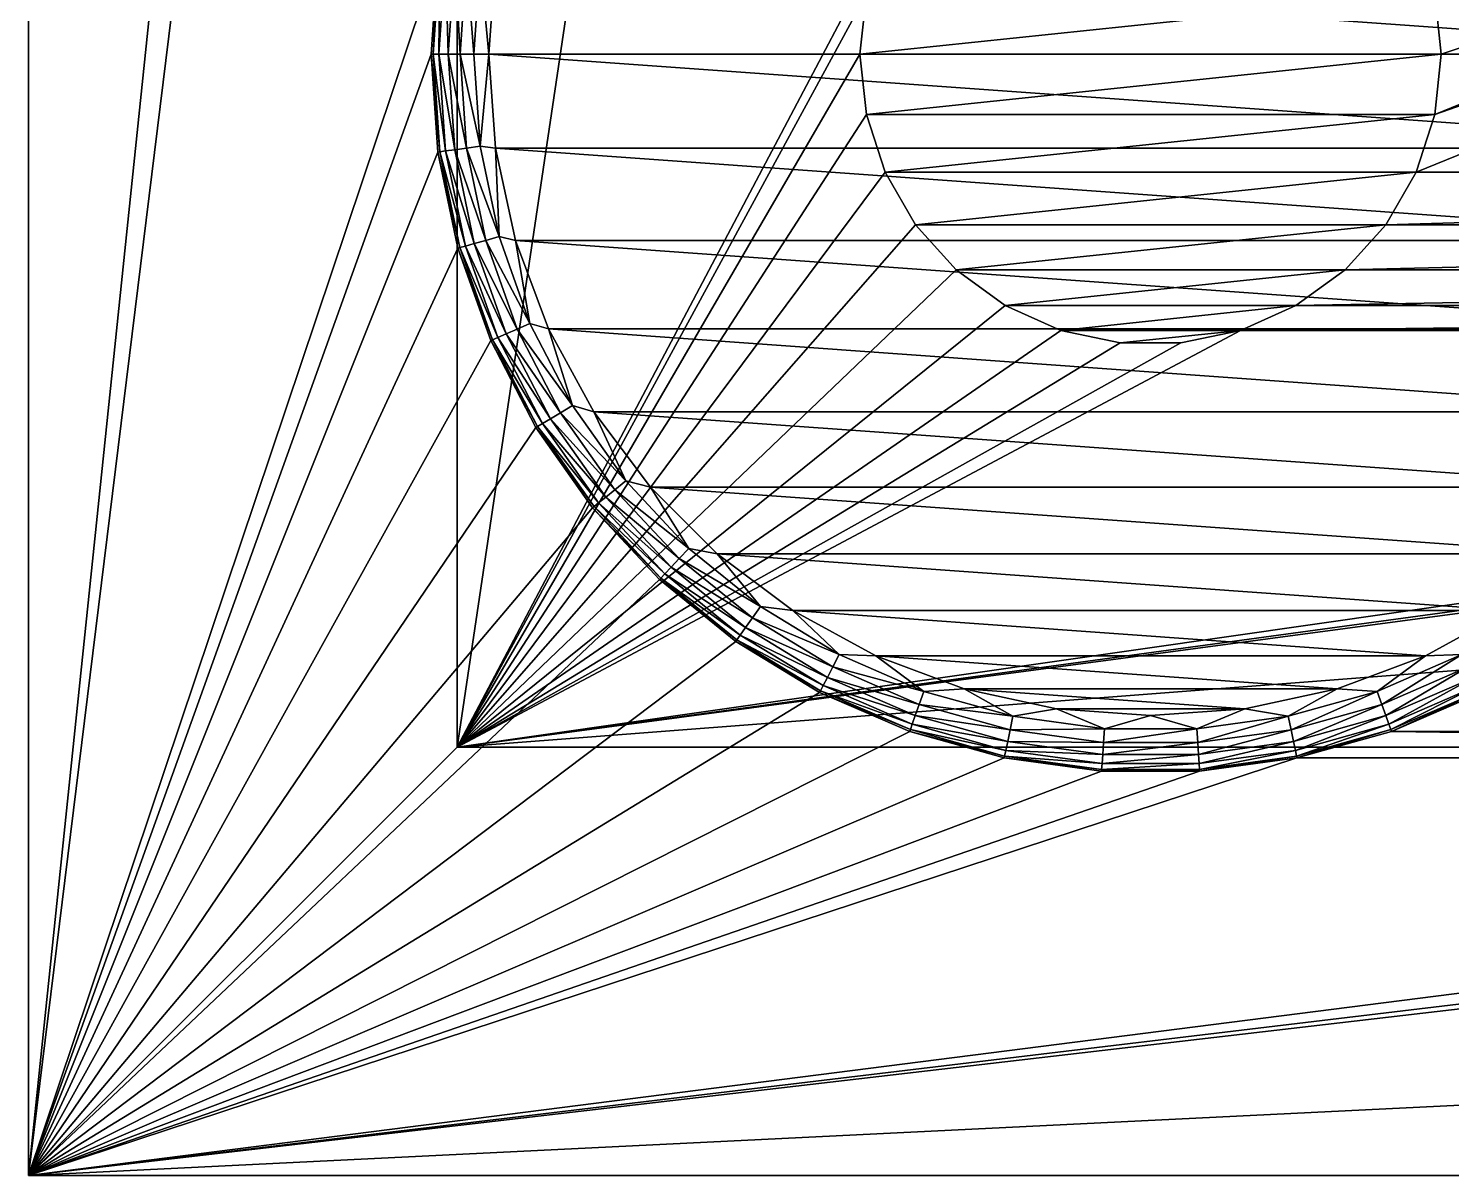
# Model space of a CAD drawing. Extents: x 464 to 15145, y 328 to 7622.
# Drawn here: x 464 to 2747, y 328 to 2170 of the extents above; entities that cross this region are included whole.
import ezdxf

# ---------------------------------------------------------------- set-up
doc = ezdxf.new("R2010")
doc.units = 0
doc.layers.get('0').update_dxf_attribs({"linetype": 'CONTINUOUS'})

msp = doc.modelspace()

# ---------------------------------------------------------------- linework, layer by layer
at = {"color": 7}
for points in [[(464.1, 7622.4), (464.1, 328.1), (464.1, 7622.4, -4432), (464.1, 7622.4)], [(464.1, 7622.4, -4432), (464.1, 328.1), (464.1, 328.1, -4432), (464.1, 7622.4, -4432)], [(464.1, 328.1, -4432), (1121.2, 5664.7, -4432), (464.1, 7622.4, -4432), (464.1, 328.1, -4432)], [(1152, 6934.5), (464.1, 328.1), (464.1, 7622.4), (1152, 6934.5)], [(1152, 1016), (464.1, 328.1), (1152, 6934.5), (1152, 1016)], [(1152, 6934.5, -3744.1), (1838.6, 5632.3, -3744.1), (1152, 1016, -3744.1), (1152, 6934.5, -3744.1)], [(1152, 1016), (1152, 6934.5), (1152, 1016, -3744.1), (1152, 1016)], [(1152, 1016, -3744.1), (1152, 6934.5), (1152, 6934.5, -3744.1), (1152, 1016, -3744.1)], [(464.1, 328.1, -4432), (1121.2, 2285.7, -4432), (1121.2, 5664.7, -4432), (464.1, 328.1, -4432)], [(1152, 1016, -3744.1), (1838.6, 5632.3, -3744.1), (1838.6, 2318.2, -3744.1), (1152, 1016, -3744.1)], [(5531.9, 1938.9, -3744.1), (2690.5, 1938.9, -3744.1), (4111.2, 2517.8, -3744.1), (5531.9, 1938.9, -3744.1)], [(4111.2, 2517.8, -3744.1), (2690.5, 1938.9, -3744.1), (2720.7, 2031.6, -3744.1), (4111.2, 2517.8, -3744.1)], [(2720.7, 2031.6, -3744.1), (2730.9, 2128.6, -3744.1), (3935.6, 2528.5, -3744.1), (2720.7, 2031.6, -3744.1)], [(3935.6, 2528.5, -3744.1), (2730.9, 2128.6, -3744.1), (2720.7, 2225.5, -3744.1), (3935.6, 2528.5, -3744.1)], [(4111.2, 2517.8, -3744.1), (2720.7, 2031.6, -3744.1), (3935.6, 2528.5, -3744.1), (4111.2, 2517.8, -3744.1)], [(1152, 1016, -3744.1), (1838.6, 2318.2, -3744.1), (1808.5, 2225.5, -3744.1), (1152, 1016, -3744.1)], [(464.1, 328.1, -4432), (1110.4, 2128.6, -4432), (1121.2, 2285.7, -4432), (464.1, 328.1, -4432)], [(1110.4, 2128.6, -5124.5), (1113.6, 2128.6, -5148.4), (1121.2, 2285.7, -5124.5), (1110.4, 2128.6, -5124.5)], [(1110.4, 2128.6, -4432), (1110.4, 2128.6, -5124.5), (1121.2, 2285.7, -4432), (1110.4, 2128.6, -4432)], [(1121.2, 2285.7, -4432), (1110.4, 2128.6, -5124.5), (1121.2, 2285.7, -5124.5), (1121.2, 2285.7, -4432)], [(1121.2, 2285.7, -5124.5), (1113.6, 2128.6, -5148.4), (1124.3, 2285.3, -5148.4), (1121.2, 2285.7, -5124.5)], [(1113.6, 2128.6, -5148.4), (1122.8, 2128.6, -5170.7), (1124.3, 2285.3, -5148.4), (1113.6, 2128.6, -5148.4)], [(1124.3, 2285.3, -5148.4), (1122.8, 2128.6, -5170.7), (1133.4, 2284.1, -5170.7), (1124.3, 2285.3, -5148.4)], [(1122.8, 2128.6, -5170.7), (1137.5, 2128.6, -5189.8), (1133.4, 2284.1, -5170.7), (1122.8, 2128.6, -5170.7)], [(1133.4, 2284.1, -5170.7), (1137.5, 2128.6, -5189.8), (1148, 2282.1, -5189.8), (1133.4, 2284.1, -5170.7)], [(1137.5, 2128.6, -5189.8), (1156.6, 2128.6, -5204.5), (1148, 2282.1, -5189.8), (1137.5, 2128.6, -5189.8)], [(1148, 2282.1, -5189.8), (1156.6, 2128.6, -5204.5), (1166.9, 2279.5, -5204.5), (1148, 2282.1, -5189.8)], [(1156.6, 2128.6, -5204.5), (1178.8, 2128.6, -5213.7), (1166.9, 2279.5, -5204.5), (1156.6, 2128.6, -5204.5)], [(1178.8, 2128.6, -5213.7), (1189, 2276.4, -5213.7), (1166.9, 2279.5, -5204.5), (1178.8, 2128.6, -5213.7)], [(1178.8, 2128.6, -5213.7), (1202.7, 2128.6, -5216.8), (1189, 2276.4, -5213.7), (1178.8, 2128.6, -5213.7)], [(1202.7, 2128.6, -5216.8), (1213.6, 2279.7, -5216.8), (1189, 2276.4, -5213.7), (1202.7, 2128.6, -5216.8)], [(3326.4, 2128.6, -5216.8), (1213.6, 2279.7, -5216.8), (1202.7, 2128.6, -5216.8), (3326.4, 2128.6, -5216.8)], [(3315.6, 2279.7, -5216.8), (1213.6, 2279.7, -5216.8), (3326.4, 2128.6, -5216.8), (3315.6, 2279.7, -5216.8)], [(1808.5, 2225.5, -3744.1), (1798.3, 2128.6, -3744.1), (1152, 1016, -3744.1), (1808.5, 2225.5, -3744.1)], [(1808.5, 2225.5, -3744.1), (1808.5, 2225.5, -4528.9), (1798.3, 2128.6, -4528.9), (1808.5, 2225.5, -3744.1)], [(1808.5, 2225.5, -3744.1), (1798.3, 2128.6, -4528.9), (1798.3, 2128.6, -3744.1), (1808.5, 2225.5, -3744.1)], [(2730.9, 2128.6, -4528.9), (1798.3, 2128.6, -4528.9), (2720.7, 2225.5, -4528.9), (2730.9, 2128.6, -4528.9)], [(2720.7, 2225.5, -4528.9), (1798.3, 2128.6, -4528.9), (1808.5, 2225.5, -4528.9), (2720.7, 2225.5, -4528.9)], [(2720.7, 2225.5, -4528.9), (2720.7, 2225.5, -3744.1), (2730.9, 2128.6, -4528.9), (2720.7, 2225.5, -4528.9)], [(2730.9, 2128.6, -4528.9), (2720.7, 2225.5, -3744.1), (2730.9, 2128.6, -3744.1), (2730.9, 2128.6, -4528.9)], [(464.1, 328.1, -4432), (1121.2, 1971.4, -4432), (1110.4, 2128.6, -4432), (464.1, 328.1, -4432)], [(1121.2, 1971.4, -5124.5), (1124.3, 1971.9, -5148.4), (1110.4, 2128.6, -5124.5), (1121.2, 1971.4, -5124.5)], [(1110.4, 2128.6, -5124.5), (1124.3, 1971.9, -5148.4), (1113.6, 2128.6, -5148.4), (1110.4, 2128.6, -5124.5)], [(1121.2, 1971.4, -4432), (1121.2, 1971.4, -5124.5), (1110.4, 2128.6, -4432), (1121.2, 1971.4, -4432)], [(1110.4, 2128.6, -4432), (1121.2, 1971.4, -5124.5), (1110.4, 2128.6, -5124.5), (1110.4, 2128.6, -4432)], [(1122.8, 2128.6, -5170.7), (1113.6, 2128.6, -5148.4), (1133.4, 1973.1, -5170.7), (1122.8, 2128.6, -5170.7)], [(1133.4, 1973.1, -5170.7), (1113.6, 2128.6, -5148.4), (1124.3, 1971.9, -5148.4), (1133.4, 1973.1, -5170.7)], [(1137.5, 2128.6, -5189.8), (1122.8, 2128.6, -5170.7), (1148, 1975.1, -5189.8), (1137.5, 2128.6, -5189.8)], [(1148, 1975.1, -5189.8), (1122.8, 2128.6, -5170.7), (1133.4, 1973.1, -5170.7), (1148, 1975.1, -5189.8)], [(1156.6, 2128.6, -5204.5), (1137.5, 2128.6, -5189.8), (1166.9, 1977.7, -5204.5), (1156.6, 2128.6, -5204.5)], [(1166.9, 1977.7, -5204.5), (1137.5, 2128.6, -5189.8), (1148, 1975.1, -5189.8), (1166.9, 1977.7, -5204.5)], [(1152, 1016, -3744.1), (1798.3, 2128.6, -3744.1), (1808.5, 2031.6, -3744.1), (1152, 1016, -3744.1)], [(1189, 1980.7, -5213.7), (1178.8, 2128.6, -5213.7), (1156.6, 2128.6, -5204.5), (1189, 1980.7, -5213.7)], [(1166.9, 1977.7, -5204.5), (1189, 1980.7, -5213.7), (1156.6, 2128.6, -5204.5), (1166.9, 1977.7, -5204.5)], [(1189, 1980.7, -5213.7), (1202.7, 2128.6, -5216.8), (1178.8, 2128.6, -5213.7), (1189, 1980.7, -5213.7)], [(1189, 1980.7, -5213.7), (1213.6, 1977.5, -5216.8), (1202.7, 2128.6, -5216.8), (1189, 1980.7, -5213.7)], [(3326.4, 2128.6, -5216.8), (1202.7, 2128.6, -5216.8), (3315.6, 1977.5, -5216.8), (3326.4, 2128.6, -5216.8)], [(3315.6, 1977.5, -5216.8), (1202.7, 2128.6, -5216.8), (1213.6, 1977.5, -5216.8), (3315.6, 1977.5, -5216.8)], [(1798.3, 2128.6, -3744.1), (1798.3, 2128.6, -4528.9), (1808.5, 2031.6, -4528.9), (1798.3, 2128.6, -3744.1)], [(1798.3, 2128.6, -3744.1), (1808.5, 2031.6, -4528.9), (1808.5, 2031.6, -3744.1), (1798.3, 2128.6, -3744.1)], [(2730.9, 2128.6, -4528.9), (1808.5, 2031.6, -4528.9), (1798.3, 2128.6, -4528.9), (2730.9, 2128.6, -4528.9)], [(2720.7, 2031.6, -4528.9), (1808.5, 2031.6, -4528.9), (2730.9, 2128.6, -4528.9), (2720.7, 2031.6, -4528.9)], [(2730.9, 2128.6, -4528.9), (2730.9, 2128.6, -3744.1), (2720.7, 2031.6, -4528.9), (2730.9, 2128.6, -4528.9)], [(2720.7, 2031.6, -4528.9), (2730.9, 2128.6, -3744.1), (2720.7, 2031.6, -3744.1), (2720.7, 2031.6, -4528.9)], [(1152, 1016, -3744.1), (1808.5, 2031.6, -3744.1), (1838.6, 1938.9, -3744.1), (1152, 1016, -3744.1)], [(1808.5, 2031.6, -3744.1), (1808.5, 2031.6, -4528.9), (1838.6, 1938.9, -4528.9), (1808.5, 2031.6, -3744.1)], [(1808.5, 2031.6, -3744.1), (1838.6, 1938.9, -4528.9), (1838.6, 1938.9, -3744.1), (1808.5, 2031.6, -3744.1)], [(1808.5, 2031.6, -4528.9), (2720.7, 2031.6, -4528.9), (1838.6, 1938.9, -4528.9), (1808.5, 2031.6, -4528.9)], [(1838.6, 1938.9, -4528.9), (2720.7, 2031.6, -4528.9), (2690.5, 1938.9, -4528.9), (1838.6, 1938.9, -4528.9)], [(2720.7, 2031.6, -4528.9), (2720.7, 2031.6, -3744.1), (2690.5, 1938.9, -3744.1), (2720.7, 2031.6, -4528.9)], [(2690.5, 1938.9, -3744.1), (2690.5, 1938.9, -4528.9), (2720.7, 2031.6, -4528.9), (2690.5, 1938.9, -3744.1)], [(1153.2, 1817.2, -4432), (1121.2, 1971.4, -4432), (464.1, 328.1, -4432), (1153.2, 1817.2, -4432)], [(1121.2, 1971.4, -5124.5), (1156.2, 1818, -5148.4), (1124.3, 1971.9, -5148.4), (1121.2, 1971.4, -5124.5)], [(1153.2, 1817.2, -5124.5), (1156.2, 1818, -5148.4), (1121.2, 1971.4, -5124.5), (1153.2, 1817.2, -5124.5)], [(1153.2, 1817.2, -4432), (1153.2, 1817.2, -5124.5), (1121.2, 1971.4, -4432), (1153.2, 1817.2, -4432)], [(1121.2, 1971.4, -4432), (1153.2, 1817.2, -5124.5), (1121.2, 1971.4, -5124.5), (1121.2, 1971.4, -4432)], [(1133.4, 1973.1, -5170.7), (1124.3, 1971.9, -5148.4), (1165.1, 1820.5, -5170.7), (1133.4, 1973.1, -5170.7)], [(1165.1, 1820.5, -5170.7), (1124.3, 1971.9, -5148.4), (1156.2, 1818, -5148.4), (1165.1, 1820.5, -5170.7)], [(1148, 1975.1, -5189.8), (1133.4, 1973.1, -5170.7), (1179.3, 1824.5, -5189.8), (1148, 1975.1, -5189.8)], [(1179.3, 1824.5, -5189.8), (1133.4, 1973.1, -5170.7), (1165.1, 1820.5, -5170.7), (1179.3, 1824.5, -5189.8)], [(1166.9, 1977.7, -5204.5), (1148, 1975.1, -5189.8), (1197.7, 1829.6, -5204.5), (1166.9, 1977.7, -5204.5)], [(1197.7, 1829.6, -5204.5), (1148, 1975.1, -5189.8), (1179.3, 1824.5, -5189.8), (1197.7, 1829.6, -5204.5)], [(1219.1, 1835.7, -5213.7), (1189, 1980.7, -5213.7), (1166.9, 1977.7, -5204.5), (1219.1, 1835.7, -5213.7)], [(1219.1, 1835.7, -5213.7), (1166.9, 1977.7, -5204.5), (1197.7, 1829.6, -5204.5), (1219.1, 1835.7, -5213.7)], [(1219.1, 1835.7, -5213.7), (1213.6, 1977.5, -5216.8), (1189, 1980.7, -5213.7), (1219.1, 1835.7, -5213.7)], [(1219.1, 1835.7, -5213.7), (1245.8, 1829.4, -5216.8), (1213.6, 1977.5, -5216.8), (1219.1, 1835.7, -5213.7)], [(3315.6, 1977.5, -5216.8), (1213.6, 1977.5, -5216.8), (3283.4, 1829.4, -5216.8), (3315.6, 1977.5, -5216.8)], [(3283.4, 1829.4, -5216.8), (1213.6, 1977.5, -5216.8), (1245.8, 1829.4, -5216.8), (3283.4, 1829.4, -5216.8)], [(1838.6, 1938.9, -3744.1), (1887.3, 1854.5, -3744.1), (1152, 1016, -3744.1), (1838.6, 1938.9, -3744.1)], [(1838.6, 1938.9, -3744.1), (1838.6, 1938.9, -4528.9), (1887.3, 1854.5, -4528.9), (1838.6, 1938.9, -3744.1)], [(1838.6, 1938.9, -3744.1), (1887.3, 1854.5, -4528.9), (1887.3, 1854.5, -3744.1), (1838.6, 1938.9, -3744.1)], [(1838.6, 1938.9, -4528.9), (2690.5, 1938.9, -4528.9), (1887.3, 1854.5, -4528.9), (1838.6, 1938.9, -4528.9)], [(1887.3, 1854.5, -4528.9), (2690.5, 1938.9, -4528.9), (2641.8, 1854.5, -4528.9), (1887.3, 1854.5, -4528.9)], [(5580.7, 1854.5, -3744.1), (2641.8, 1854.5, -3744.1), (5531.9, 1938.9, -3744.1), (5580.7, 1854.5, -3744.1)], [(5531.9, 1938.9, -3744.1), (2641.8, 1854.5, -3744.1), (2690.5, 1938.9, -3744.1), (5531.9, 1938.9, -3744.1)], [(2641.8, 1854.5, -3744.1), (2641.8, 1854.5, -4528.9), (2690.5, 1938.9, -4528.9), (2641.8, 1854.5, -3744.1)], [(2641.8, 1854.5, -3744.1), (2690.5, 1938.9, -4528.9), (2690.5, 1938.9, -3744.1), (2641.8, 1854.5, -3744.1)], [(1152, 1016, -3744.1), (1887.3, 1854.5, -3744.1), (1952.6, 1782.1, -3744.1), (1152, 1016, -3744.1)], [(1887.3, 1854.5, -3744.1), (1887.3, 1854.5, -4528.9), (1952.6, 1782.1, -4528.9), (1887.3, 1854.5, -3744.1)], [(1887.3, 1854.5, -3744.1), (1952.6, 1782.1, -4528.9), (1952.6, 1782.1, -3744.1), (1887.3, 1854.5, -3744.1)], [(1887.3, 1854.5, -4528.9), (2641.8, 1854.5, -4528.9), (1952.6, 1782.1, -4528.9), (1887.3, 1854.5, -4528.9)], [(1952.6, 1782.1, -4528.9), (2641.8, 1854.5, -4528.9), (2576.6, 1782.1, -4528.9), (1952.6, 1782.1, -4528.9)], [(5645.9, 1782.1, -3744.1), (2576.6, 1782.1, -3744.1), (5580.7, 1854.5, -3744.1), (5645.9, 1782.1, -3744.1)], [(5580.7, 1854.5, -3744.1), (2576.6, 1782.1, -3744.1), (2641.8, 1854.5, -3744.1), (5580.7, 1854.5, -3744.1)], [(2576.6, 1782.1, -3744.1), (2576.6, 1782.1, -4528.9), (2641.8, 1854.5, -4528.9), (2576.6, 1782.1, -3744.1)], [(2576.6, 1782.1, -3744.1), (2641.8, 1854.5, -4528.9), (2641.8, 1854.5, -3744.1), (2576.6, 1782.1, -3744.1)], [(1197.7, 1829.6, -5204.5), (1179.3, 1824.5, -5189.8), (1248.3, 1687.2, -5204.5), (1197.7, 1829.6, -5204.5)], [(1268.7, 1696, -5213.7), (1219.1, 1835.7, -5213.7), (1197.7, 1829.6, -5204.5), (1268.7, 1696, -5213.7)], [(1268.7, 1696, -5213.7), (1197.7, 1829.6, -5204.5), (1248.3, 1687.2, -5204.5), (1268.7, 1696, -5213.7)], [(1268.7, 1696, -5213.7), (1245.8, 1829.4, -5216.8), (1219.1, 1835.7, -5213.7), (1268.7, 1696, -5213.7)], [(1268.7, 1696, -5213.7), (1298.7, 1687.5, -5216.8), (1245.8, 1829.4, -5216.8), (1268.7, 1696, -5213.7)], [(3283.4, 1829.4, -5216.8), (1245.8, 1829.4, -5216.8), (3230.5, 1687.5, -5216.8), (3283.4, 1829.4, -5216.8)], [(3230.5, 1687.5, -5216.8), (1245.8, 1829.4, -5216.8), (1298.7, 1687.5, -5216.8), (3230.5, 1687.5, -5216.8)], [(464.1, 328.1, -4432), (1206, 1668.8, -4432), (1153.2, 1817.2, -4432), (464.1, 328.1, -4432)], [(1153.2, 1817.2, -5124.5), (1208.8, 1670, -5148.4), (1156.2, 1818, -5148.4), (1153.2, 1817.2, -5124.5)], [(1206, 1668.8, -5124.5), (1208.8, 1670, -5148.4), (1153.2, 1817.2, -5124.5), (1206, 1668.8, -5124.5)], [(1206, 1668.8, -4432), (1206, 1668.8, -5124.5), (1153.2, 1817.2, -4432), (1206, 1668.8, -4432)], [(1153.2, 1817.2, -4432), (1206, 1668.8, -5124.5), (1153.2, 1817.2, -5124.5), (1153.2, 1817.2, -4432)], [(1165.1, 1820.5, -5170.7), (1156.2, 1818, -5148.4), (1217.3, 1673.7, -5170.7), (1165.1, 1820.5, -5170.7)], [(1217.3, 1673.7, -5170.7), (1156.2, 1818, -5148.4), (1208.8, 1670, -5148.4), (1217.3, 1673.7, -5170.7)], [(1179.3, 1824.5, -5189.8), (1165.1, 1820.5, -5170.7), (1230.8, 1679.5, -5189.8), (1179.3, 1824.5, -5189.8)], [(1230.8, 1679.5, -5189.8), (1165.1, 1820.5, -5170.7), (1217.3, 1673.7, -5170.7), (1230.8, 1679.5, -5189.8)], [(1248.3, 1687.2, -5204.5), (1179.3, 1824.5, -5189.8), (1230.8, 1679.5, -5189.8), (1248.3, 1687.2, -5204.5)], [(1152, 1016, -3744.1), (1952.6, 1782.1, -3744.1), (2031.4, 1724.8, -3744.1), (1152, 1016, -3744.1)], [(1952.6, 1782.1, -3744.1), (1952.6, 1782.1, -4528.9), (2031.4, 1724.8, -4528.9), (1952.6, 1782.1, -3744.1)], [(1952.6, 1782.1, -3744.1), (2031.4, 1724.8, -4528.9), (2031.4, 1724.8, -3744.1), (1952.6, 1782.1, -3744.1)], [(1952.6, 1782.1, -4528.9), (2576.6, 1782.1, -4528.9), (2031.4, 1724.8, -4528.9), (1952.6, 1782.1, -4528.9)], [(2031.4, 1724.8, -4528.9), (2576.6, 1782.1, -4528.9), (2497.7, 1724.8, -4528.9), (2031.4, 1724.8, -4528.9)], [(5724.8, 1724.8, -3744.1), (2497.7, 1724.8, -3744.1), (5645.9, 1782.1, -3744.1), (5724.8, 1724.8, -3744.1)], [(5645.9, 1782.1, -3744.1), (2497.7, 1724.8, -3744.1), (2576.6, 1782.1, -3744.1), (5645.9, 1782.1, -3744.1)], [(2497.7, 1724.8, -3744.1), (2497.7, 1724.8, -4528.9), (2576.6, 1782.1, -4528.9), (2497.7, 1724.8, -3744.1)], [(2497.7, 1724.8, -3744.1), (2576.6, 1782.1, -4528.9), (2576.6, 1782.1, -3744.1), (2497.7, 1724.8, -3744.1)], [(2031.4, 1724.8, -3744.1), (2120.5, 1685.1, -3744.1), (1152, 1016, -3744.1), (2031.4, 1724.8, -3744.1)], [(2031.4, 1724.8, -3744.1), (2031.4, 1724.8, -4528.9), (2120.5, 1685.1, -4528.9), (2031.4, 1724.8, -3744.1)], [(2031.4, 1724.8, -3744.1), (2120.5, 1685.1, -4528.9), (2120.5, 1685.1, -3744.1), (2031.4, 1724.8, -3744.1)], [(2031.4, 1724.8, -4528.9), (2497.7, 1724.8, -4528.9), (2120.5, 1685.1, -4528.9), (2031.4, 1724.8, -4528.9)], [(2120.5, 1685.1, -4528.9), (2497.7, 1724.8, -4528.9), (2408.7, 1685.1, -4528.9), (2120.5, 1685.1, -4528.9)], [(5813.8, 1685.1, -3744.1), (2408.7, 1685.1, -3744.1), (5724.8, 1724.8, -3744.1), (5813.8, 1685.1, -3744.1)], [(5724.8, 1724.8, -3744.1), (2408.7, 1685.1, -3744.1), (2497.7, 1724.8, -3744.1), (5724.8, 1724.8, -3744.1)], [(2408.7, 1685.1, -3744.1), (2408.7, 1685.1, -4528.9), (2497.7, 1724.8, -4528.9), (2408.7, 1685.1, -3744.1)], [(2408.7, 1685.1, -3744.1), (2497.7, 1724.8, -4528.9), (2497.7, 1724.8, -3744.1), (2408.7, 1685.1, -3744.1)], [(1336.9, 1564.5, -5213.7), (1268.7, 1696, -5213.7), (1248.3, 1687.2, -5204.5), (1336.9, 1564.5, -5213.7)], [(1336.9, 1564.5, -5213.7), (1298.7, 1687.5, -5216.8), (1268.7, 1696, -5213.7), (1336.9, 1564.5, -5213.7)], [(464.1, 328.1, -4432), (1278.4, 1528.9, -4432), (1206, 1668.8, -4432), (464.1, 328.1, -4432)], [(1152, 1016, -3744.1), (2120.5, 1685.1, -3744.1), (2215.8, 1664.9, -3744.1), (1152, 1016, -3744.1)], [(2313.3, 1664.9, -3744.1), (2408.7, 1685.1, -3744.1), (1152, 1016, -3744.1), (2313.3, 1664.9, -3744.1)], [(1152, 1016, -3744.1), (2408.7, 1685.1, -3744.1), (5813.8, 1685.1, -3744.1), (1152, 1016, -3744.1)], [(1152, 1016, -3744.1), (5813.8, 1685.1, -3744.1), (5909.2, 1664.9, -3744.1), (1152, 1016, -3744.1)], [(1206, 1668.8, -5124.5), (1281.1, 1530.5, -5148.4), (1208.8, 1670, -5148.4), (1206, 1668.8, -5124.5)], [(1278.4, 1528.9, -5124.5), (1281.1, 1530.5, -5148.4), (1206, 1668.8, -5124.5), (1278.4, 1528.9, -5124.5)], [(1278.4, 1528.9, -4432), (1278.4, 1528.9, -5124.5), (1206, 1668.8, -4432), (1278.4, 1528.9, -4432)], [(1206, 1668.8, -4432), (1278.4, 1528.9, -5124.5), (1206, 1668.8, -5124.5), (1206, 1668.8, -4432)], [(1217.3, 1673.7, -5170.7), (1208.8, 1670, -5148.4), (1289, 1535.3, -5170.7), (1217.3, 1673.7, -5170.7)], [(1289, 1535.3, -5170.7), (1208.8, 1670, -5148.4), (1281.1, 1530.5, -5148.4), (1289, 1535.3, -5170.7)], [(1230.8, 1679.5, -5189.8), (1217.3, 1673.7, -5170.7), (1301.5, 1542.9, -5189.8), (1230.8, 1679.5, -5189.8)], [(1301.5, 1542.9, -5189.8), (1217.3, 1673.7, -5170.7), (1289, 1535.3, -5170.7), (1301.5, 1542.9, -5189.8)], [(1248.3, 1687.2, -5204.5), (1230.8, 1679.5, -5189.8), (1317.9, 1552.9, -5204.5), (1248.3, 1687.2, -5204.5)], [(1317.9, 1552.9, -5204.5), (1230.8, 1679.5, -5189.8), (1301.5, 1542.9, -5189.8), (1317.9, 1552.9, -5204.5)], [(1336.9, 1564.5, -5213.7), (1248.3, 1687.2, -5204.5), (1317.9, 1552.9, -5204.5), (1336.9, 1564.5, -5213.7)], [(1336.9, 1564.5, -5213.7), (1371.3, 1554.5, -5216.8), (1298.7, 1687.5, -5216.8), (1336.9, 1564.5, -5213.7)], [(3230.5, 1687.5, -5216.8), (1298.7, 1687.5, -5216.8), (3157.8, 1554.5, -5216.8), (3230.5, 1687.5, -5216.8)], [(3157.8, 1554.5, -5216.8), (1298.7, 1687.5, -5216.8), (1371.3, 1554.5, -5216.8), (3157.8, 1554.5, -5216.8)], [(2120.5, 1685.1, -3744.1), (2120.5, 1685.1, -4528.9), (2215.8, 1664.9, -4528.9), (2120.5, 1685.1, -3744.1)], [(2120.5, 1685.1, -3744.1), (2215.8, 1664.9, -4528.9), (2215.8, 1664.9, -3744.1), (2120.5, 1685.1, -3744.1)], [(2120.5, 1685.1, -4528.9), (2408.7, 1685.1, -4528.9), (2215.8, 1664.9, -4528.9), (2120.5, 1685.1, -4528.9)], [(2215.8, 1664.9, -4528.9), (2408.7, 1685.1, -4528.9), (2313.3, 1664.9, -4528.9), (2215.8, 1664.9, -4528.9)], [(2313.3, 1664.9, -3744.1), (2313.3, 1664.9, -4528.9), (2408.7, 1685.1, -4528.9), (2313.3, 1664.9, -3744.1)], [(2313.3, 1664.9, -3744.1), (2408.7, 1685.1, -4528.9), (2408.7, 1685.1, -3744.1), (2313.3, 1664.9, -3744.1)], [(6006.6, 1664.9, -3744.1), (9602.5, 1664.9, -3744.1), (1152, 1016, -3744.1), (6006.6, 1664.9, -3744.1)], [(1152, 1016, -3744.1), (9602.5, 1664.9, -3744.1), (14457.2, 1016, -3744.1), (1152, 1016, -3744.1)], [(1152, 1016, -3744.1), (2215.8, 1664.9, -3744.1), (2313.3, 1664.9, -3744.1), (1152, 1016, -3744.1)], [(5909.2, 1664.9, -3744.1), (6006.6, 1664.9, -3744.1), (1152, 1016, -3744.1), (5909.2, 1664.9, -3744.1)], [(2215.8, 1664.9, -3744.1), (2215.8, 1664.9, -4528.9), (2313.3, 1664.9, -4528.9), (2215.8, 1664.9, -3744.1)], [(2215.8, 1664.9, -3744.1), (2313.3, 1664.9, -4528.9), (2313.3, 1664.9, -3744.1), (2215.8, 1664.9, -3744.1)], [(1317.9, 1552.9, -5204.5), (1301.5, 1542.9, -5189.8), (1405.1, 1429.3, -5204.5), (1317.9, 1552.9, -5204.5)], [(1422.4, 1443.4, -5213.7), (1336.9, 1564.5, -5213.7), (1317.9, 1552.9, -5204.5), (1422.4, 1443.4, -5213.7)], [(1422.4, 1443.4, -5213.7), (1317.9, 1552.9, -5204.5), (1405.1, 1429.3, -5204.5), (1422.4, 1443.4, -5213.7)], [(1422.4, 1443.4, -5213.7), (1371.3, 1554.5, -5216.8), (1336.9, 1564.5, -5213.7), (1422.4, 1443.4, -5213.7)], [(1422.4, 1443.4, -5213.7), (1462.1, 1433.2, -5216.8), (1371.3, 1554.5, -5216.8), (1422.4, 1443.4, -5213.7)], [(3157.8, 1554.5, -5216.8), (1371.3, 1554.5, -5216.8), (3067.1, 1433.2, -5216.8), (3157.8, 1554.5, -5216.8)], [(3067.1, 1433.2, -5216.8), (1371.3, 1554.5, -5216.8), (1462.1, 1433.2, -5216.8), (3067.1, 1433.2, -5216.8)], [(1278.4, 1528.9, -5124.5), (1371.7, 1402.2, -5148.4), (1281.1, 1530.5, -5148.4), (1278.4, 1528.9, -5124.5)], [(1289, 1535.3, -5170.7), (1281.1, 1530.5, -5148.4), (1378.9, 1408, -5170.7), (1289, 1535.3, -5170.7)], [(1378.9, 1408, -5170.7), (1281.1, 1530.5, -5148.4), (1371.7, 1402.2, -5148.4), (1378.9, 1408, -5170.7)], [(1301.5, 1542.9, -5189.8), (1289, 1535.3, -5170.7), (1390.3, 1417.3, -5189.8), (1301.5, 1542.9, -5189.8)], [(1390.3, 1417.3, -5189.8), (1289, 1535.3, -5170.7), (1378.9, 1408, -5170.7), (1390.3, 1417.3, -5189.8)], [(1405.1, 1429.3, -5204.5), (1301.5, 1542.9, -5189.8), (1390.3, 1417.3, -5189.8), (1405.1, 1429.3, -5204.5)], [(1369.3, 1400.2, -4432), (1278.4, 1528.9, -4432), (464.1, 328.1, -4432), (1369.3, 1400.2, -4432)], [(1369.3, 1400.2, -5124.5), (1371.7, 1402.2, -5148.4), (1278.4, 1528.9, -5124.5), (1369.3, 1400.2, -5124.5)], [(1369.3, 1400.2, -4432), (1369.3, 1400.2, -5124.5), (1278.4, 1528.9, -4432), (1369.3, 1400.2, -4432)], [(1278.4, 1528.9, -4432), (1369.3, 1400.2, -5124.5), (1278.4, 1528.9, -5124.5), (1278.4, 1528.9, -4432)], [(1523.5, 1335.1, -5213.7), (1422.4, 1443.4, -5213.7), (1405.1, 1429.3, -5204.5), (1523.5, 1335.1, -5213.7)], [(1523.5, 1335.1, -5213.7), (1462.1, 1433.2, -5216.8), (1422.4, 1443.4, -5213.7), (1523.5, 1335.1, -5213.7)], [(1390.3, 1417.3, -5189.8), (1378.9, 1408, -5170.7), (1495.3, 1304.8, -5189.8), (1390.3, 1417.3, -5189.8)], [(1405.1, 1429.3, -5204.5), (1390.3, 1417.3, -5189.8), (1508.3, 1318.8, -5204.5), (1405.1, 1429.3, -5204.5)], [(1508.3, 1318.8, -5204.5), (1390.3, 1417.3, -5189.8), (1495.3, 1304.8, -5189.8), (1508.3, 1318.8, -5204.5)], [(1523.5, 1335.1, -5213.7), (1405.1, 1429.3, -5204.5), (1508.3, 1318.8, -5204.5), (1523.5, 1335.1, -5213.7)], [(1523.5, 1335.1, -5213.7), (1569.2, 1326.1, -5216.8), (1462.1, 1433.2, -5216.8), (1523.5, 1335.1, -5213.7)], [(3067.1, 1433.2, -5216.8), (1462.1, 1433.2, -5216.8), (2959.9, 1326.1, -5216.8), (3067.1, 1433.2, -5216.8)], [(2959.9, 1326.1, -5216.8), (1462.1, 1433.2, -5216.8), (1569.2, 1326.1, -5216.8), (2959.9, 1326.1, -5216.8)], [(464.1, 328.1, -4432), (1476.8, 1285.1, -4432), (1369.3, 1400.2, -4432), (464.1, 328.1, -4432)], [(1369.3, 1400.2, -5124.5), (1478.9, 1287.4, -5148.4), (1371.7, 1402.2, -5148.4), (1369.3, 1400.2, -5124.5)], [(1476.8, 1285.1, -5124.5), (1478.9, 1287.4, -5148.4), (1369.3, 1400.2, -5124.5), (1476.8, 1285.1, -5124.5)], [(1476.8, 1285.1, -4432), (1476.8, 1285.1, -5124.5), (1369.3, 1400.2, -4432), (1476.8, 1285.1, -4432)], [(1369.3, 1400.2, -4432), (1476.8, 1285.1, -5124.5), (1369.3, 1400.2, -5124.5), (1369.3, 1400.2, -4432)], [(1378.9, 1408, -5170.7), (1371.7, 1402.2, -5148.4), (1485.2, 1294.1, -5170.7), (1378.9, 1408, -5170.7)], [(1485.2, 1294.1, -5170.7), (1371.7, 1402.2, -5148.4), (1478.9, 1287.4, -5148.4), (1485.2, 1294.1, -5170.7)], [(1495.3, 1304.8, -5189.8), (1378.9, 1408, -5170.7), (1485.2, 1294.1, -5170.7), (1495.3, 1304.8, -5189.8)], [(1638.5, 1241.6, -5213.7), (1523.5, 1335.1, -5213.7), (1508.3, 1318.8, -5204.5), (1638.5, 1241.6, -5213.7)], [(1638.5, 1241.6, -5213.7), (1569.2, 1326.1, -5216.8), (1523.5, 1335.1, -5213.7), (1638.5, 1241.6, -5213.7)], [(1638.5, 1241.6, -5213.7), (1690.5, 1235.3, -5216.8), (1569.2, 1326.1, -5216.8), (1638.5, 1241.6, -5213.7)], [(2959.9, 1326.1, -5216.8), (1569.2, 1326.1, -5216.8), (2838.6, 1235.3, -5216.8), (2959.9, 1326.1, -5216.8)], [(2838.6, 1235.3, -5216.8), (1569.2, 1326.1, -5216.8), (1690.5, 1235.3, -5216.8), (2838.6, 1235.3, -5216.8)], [(1495.3, 1304.8, -5189.8), (1485.2, 1294.1, -5170.7), (1614.6, 1207.8, -5189.8), (1495.3, 1304.8, -5189.8)], [(1508.3, 1318.8, -5204.5), (1495.3, 1304.8, -5189.8), (1625.6, 1223.4, -5204.5), (1508.3, 1318.8, -5204.5)], [(1625.6, 1223.4, -5204.5), (1495.3, 1304.8, -5189.8), (1614.6, 1207.8, -5189.8), (1625.6, 1223.4, -5204.5)], [(1638.5, 1241.6, -5213.7), (1508.3, 1318.8, -5204.5), (1625.6, 1223.4, -5204.5), (1638.5, 1241.6, -5213.7)], [(464.1, 328.1, -4432), (1599, 1185.7, -4432), (1476.8, 1285.1, -4432), (464.1, 328.1, -4432)], [(1476.8, 1285.1, -5124.5), (1600.8, 1188.2, -5148.4), (1478.9, 1287.4, -5148.4), (1476.8, 1285.1, -5124.5)], [(1599, 1185.7, -5124.5), (1600.8, 1188.2, -5148.4), (1476.8, 1285.1, -5124.5), (1599, 1185.7, -5124.5)], [(1599, 1185.7, -4432), (1599, 1185.7, -5124.5), (1476.8, 1285.1, -4432), (1599, 1185.7, -4432)], [(1476.8, 1285.1, -4432), (1599, 1185.7, -5124.5), (1476.8, 1285.1, -5124.5), (1476.8, 1285.1, -4432)], [(1485.2, 1294.1, -5170.7), (1478.9, 1287.4, -5148.4), (1606.1, 1195.8, -5170.7), (1485.2, 1294.1, -5170.7)], [(1606.1, 1195.8, -5170.7), (1478.9, 1287.4, -5148.4), (1600.8, 1188.2, -5148.4), (1606.1, 1195.8, -5170.7)], [(1614.6, 1207.8, -5189.8), (1485.2, 1294.1, -5170.7), (1606.1, 1195.8, -5170.7), (1614.6, 1207.8, -5189.8)], [(1765.1, 1164.6, -5213.7), (1638.5, 1241.6, -5213.7), (1625.6, 1223.4, -5204.5), (1765.1, 1164.6, -5213.7)], [(1765.1, 1164.6, -5213.7), (1690.5, 1235.3, -5216.8), (1638.5, 1241.6, -5213.7), (1765.1, 1164.6, -5213.7)], [(1765.1, 1164.6, -5213.7), (1823.5, 1162.7, -5216.8), (1690.5, 1235.3, -5216.8), (1765.1, 1164.6, -5213.7)], [(2838.6, 1235.3, -5216.8), (1690.5, 1235.3, -5216.8), (2705.7, 1162.7, -5216.8), (2838.6, 1235.3, -5216.8)], [(2705.7, 1162.7, -5216.8), (1690.5, 1235.3, -5216.8), (1823.5, 1162.7, -5216.8), (2705.7, 1162.7, -5216.8)], [(2764.1, 1164.6, -5213.7), (2838.6, 1235.3, -5216.8), (2705.7, 1162.7, -5216.8), (2764.1, 1164.6, -5213.7)], [(1625.6, 1223.4, -5204.5), (1614.6, 1207.8, -5189.8), (1754.8, 1144.8, -5204.5), (1625.6, 1223.4, -5204.5)], [(1765.1, 1164.6, -5213.7), (1625.6, 1223.4, -5204.5), (1754.8, 1144.8, -5204.5), (1765.1, 1164.6, -5213.7)], [(1599, 1185.7, -5124.5), (1735, 1106.6, -5148.4), (1600.8, 1188.2, -5148.4), (1599, 1185.7, -5124.5)], [(1606.1, 1195.8, -5170.7), (1600.8, 1188.2, -5148.4), (1739.3, 1114.8, -5170.7), (1606.1, 1195.8, -5170.7)], [(1739.3, 1114.8, -5170.7), (1600.8, 1188.2, -5148.4), (1735, 1106.6, -5148.4), (1739.3, 1114.8, -5170.7)], [(1614.6, 1207.8, -5189.8), (1606.1, 1195.8, -5170.7), (1746, 1127.8, -5189.8), (1614.6, 1207.8, -5189.8)], [(1746, 1127.8, -5189.8), (1606.1, 1195.8, -5170.7), (1739.3, 1114.8, -5170.7), (1746, 1127.8, -5189.8)], [(1754.8, 1144.8, -5204.5), (1614.6, 1207.8, -5189.8), (1746, 1127.8, -5189.8), (1754.8, 1144.8, -5204.5)], [(1733.6, 1103.8, -4432), (1599, 1185.7, -4432), (464.1, 328.1, -4432), (1733.6, 1103.8, -4432)], [(1733.6, 1103.8, -5124.5), (1735, 1106.6, -5148.4), (1599, 1185.7, -5124.5), (1733.6, 1103.8, -5124.5)], [(1733.6, 1103.8, -4432), (1733.6, 1103.8, -5124.5), (1599, 1185.7, -4432), (1733.6, 1103.8, -4432)], [(1599, 1185.7, -4432), (1733.6, 1103.8, -5124.5), (1599, 1185.7, -5124.5), (1599, 1185.7, -4432)], [(1901, 1105.5, -5213.7), (1765.1, 1164.6, -5213.7), (1754.8, 1144.8, -5204.5), (1901, 1105.5, -5213.7)], [(1901, 1105.5, -5213.7), (1823.5, 1162.7, -5216.8), (1765.1, 1164.6, -5213.7), (1901, 1105.5, -5213.7)], [(2764.1, 1164.6, -5213.7), (2705.7, 1162.7, -5216.8), (2628.2, 1105.5, -5213.7), (2764.1, 1164.6, -5213.7)], [(2764.1, 1164.6, -5213.7), (2628.2, 1105.5, -5213.7), (2635.6, 1084.6, -5204.5), (2764.1, 1164.6, -5213.7)], [(2764.1, 1164.6, -5213.7), (2635.6, 1084.6, -5204.5), (2774.3, 1144.8, -5204.5), (2764.1, 1164.6, -5213.7)], [(1754.8, 1144.8, -5204.5), (1746, 1127.8, -5189.8), (1893.5, 1084.6, -5204.5), (1754.8, 1144.8, -5204.5)], [(1901, 1105.5, -5213.7), (1754.8, 1144.8, -5204.5), (1893.5, 1084.6, -5204.5), (1901, 1105.5, -5213.7)], [(1901, 1105.5, -5213.7), (1965.4, 1109.8, -5216.8), (1823.5, 1162.7, -5216.8), (1901, 1105.5, -5213.7)], [(2705.7, 1162.7, -5216.8), (1823.5, 1162.7, -5216.8), (2563.7, 1109.8, -5216.8), (2705.7, 1162.7, -5216.8)], [(2563.7, 1109.8, -5216.8), (1823.5, 1162.7, -5216.8), (1965.4, 1109.8, -5216.8), (2563.7, 1109.8, -5216.8)], [(2628.2, 1105.5, -5213.7), (2705.7, 1162.7, -5216.8), (2563.7, 1109.8, -5216.8), (2628.2, 1105.5, -5213.7)], [(2635.6, 1084.6, -5204.5), (2642, 1066.5, -5189.8), (2774.3, 1144.8, -5204.5), (2635.6, 1084.6, -5204.5)], [(2774.3, 1144.8, -5204.5), (2642, 1066.5, -5189.8), (2783.1, 1127.8, -5189.8), (2774.3, 1144.8, -5204.5)], [(1746, 1127.8, -5189.8), (1739.3, 1114.8, -5170.7), (1887.1, 1066.5, -5189.8), (1746, 1127.8, -5189.8)], [(1893.5, 1084.6, -5204.5), (1746, 1127.8, -5189.8), (1887.1, 1066.5, -5189.8), (1893.5, 1084.6, -5204.5)], [(2642, 1066.5, -5189.8), (2646.9, 1052.7, -5170.7), (2783.1, 1127.8, -5189.8), (2642, 1066.5, -5189.8)], [(2783.1, 1127.8, -5189.8), (2646.9, 1052.7, -5170.7), (2789.9, 1114.8, -5170.7), (2783.1, 1127.8, -5189.8)], [(464.1, 328.1, -4432), (1878.1, 1041.1, -4432), (1733.6, 1103.8, -4432), (464.1, 328.1, -4432)], [(1733.6, 1103.8, -5124.5), (1879.1, 1044, -5148.4), (1735, 1106.6, -5148.4), (1733.6, 1103.8, -5124.5)], [(1878.1, 1041.1, -5124.5), (1879.1, 1044, -5148.4), (1733.6, 1103.8, -5124.5), (1878.1, 1041.1, -5124.5)], [(1878.1, 1041.1, -4432), (1878.1, 1041.1, -5124.5), (1733.6, 1103.8, -4432), (1878.1, 1041.1, -4432)], [(1733.6, 1103.8, -4432), (1878.1, 1041.1, -5124.5), (1733.6, 1103.8, -5124.5), (1733.6, 1103.8, -4432)], [(1739.3, 1114.8, -5170.7), (1735, 1106.6, -5148.4), (1882.2, 1052.7, -5170.7), (1739.3, 1114.8, -5170.7)], [(1882.2, 1052.7, -5170.7), (1735, 1106.6, -5148.4), (1879.1, 1044, -5148.4), (1882.2, 1052.7, -5170.7)], [(1887.1, 1066.5, -5189.8), (1739.3, 1114.8, -5170.7), (1882.2, 1052.7, -5170.7), (1887.1, 1066.5, -5189.8)], [(2043.7, 1065.6, -5213.7), (1901, 1105.5, -5213.7), (1893.5, 1084.6, -5204.5), (2043.7, 1065.6, -5213.7)], [(2043.7, 1065.6, -5213.7), (1965.4, 1109.8, -5216.8), (1901, 1105.5, -5213.7), (2043.7, 1065.6, -5213.7)], [(2043.7, 1065.6, -5213.7), (2113.5, 1077.6, -5216.8), (1965.4, 1109.8, -5216.8), (2043.7, 1065.6, -5213.7)], [(2563.7, 1109.8, -5216.8), (1965.4, 1109.8, -5216.8), (2415.7, 1077.6, -5216.8), (2563.7, 1109.8, -5216.8)], [(2415.7, 1077.6, -5216.8), (1965.4, 1109.8, -5216.8), (2113.5, 1077.6, -5216.8), (2415.7, 1077.6, -5216.8)], [(2485.5, 1065.6, -5213.7), (2563.7, 1109.8, -5216.8), (2415.7, 1077.6, -5216.8), (2485.5, 1065.6, -5213.7)], [(2628.2, 1105.5, -5213.7), (2563.7, 1109.8, -5216.8), (2485.5, 1065.6, -5213.7), (2628.2, 1105.5, -5213.7)], [(2628.2, 1105.5, -5213.7), (2485.5, 1065.6, -5213.7), (2490, 1043.8, -5204.5), (2628.2, 1105.5, -5213.7)], [(2628.2, 1105.5, -5213.7), (2490, 1043.8, -5204.5), (2635.6, 1084.6, -5204.5), (2628.2, 1105.5, -5213.7)], [(2646.9, 1052.7, -5170.7), (2650, 1044, -5148.4), (2789.9, 1114.8, -5170.7), (2646.9, 1052.7, -5170.7)], [(2789.9, 1114.8, -5170.7), (2650, 1044, -5148.4), (2794.1, 1106.6, -5148.4), (2789.9, 1114.8, -5170.7)], [(2651.1, 1041.1, -5124.5), (2794.1, 1106.6, -5148.4), (2650, 1044, -5148.4), (2651.1, 1041.1, -5124.5)], [(2795.6, 1103.8, -5124.5), (2794.1, 1106.6, -5148.4), (2651.1, 1041.1, -5124.5), (2795.6, 1103.8, -5124.5)], [(2795.6, 1103.8, -4432), (2795.6, 1103.8, -5124.5), (2651.1, 1041.1, -4432), (2795.6, 1103.8, -4432)], [(2651.1, 1041.1, -4432), (2795.6, 1103.8, -5124.5), (2651.1, 1041.1, -5124.5), (2651.1, 1041.1, -4432)], [(2651.1, 1041.1, -4432), (5571.4, 1041.1, -4432), (2795.6, 1103.8, -4432), (2651.1, 1041.1, -4432)], [(1893.5, 1084.6, -5204.5), (1887.1, 1066.5, -5189.8), (2039.1, 1043.8, -5204.5), (1893.5, 1084.6, -5204.5)], [(2043.7, 1065.6, -5213.7), (1893.5, 1084.6, -5204.5), (2039.1, 1043.8, -5204.5), (2043.7, 1065.6, -5213.7)], [(2190.5, 1045.4, -5213.7), (2113.5, 1077.6, -5216.8), (2043.7, 1065.6, -5213.7), (2190.5, 1045.4, -5213.7)], [(2190.5, 1045.4, -5213.7), (2264.6, 1066.7, -5216.8), (2113.5, 1077.6, -5216.8), (2190.5, 1045.4, -5213.7)], [(2415.7, 1077.6, -5216.8), (2113.5, 1077.6, -5216.8), (2264.6, 1066.7, -5216.8), (2415.7, 1077.6, -5216.8)], [(2338.7, 1045.4, -5213.7), (2415.7, 1077.6, -5216.8), (2264.6, 1066.7, -5216.8), (2338.7, 1045.4, -5213.7)], [(2485.5, 1065.6, -5213.7), (2415.7, 1077.6, -5216.8), (2338.7, 1045.4, -5213.7), (2485.5, 1065.6, -5213.7)], [(2490, 1043.8, -5204.5), (2493.9, 1025, -5189.8), (2635.6, 1084.6, -5204.5), (2490, 1043.8, -5204.5)], [(2635.6, 1084.6, -5204.5), (2493.9, 1025, -5189.8), (2642, 1066.5, -5189.8), (2635.6, 1084.6, -5204.5)], [(1882.2, 1052.7, -5170.7), (1879.1, 1044, -5148.4), (2032.3, 1010.7, -5170.7), (1882.2, 1052.7, -5170.7)], [(1887.1, 1066.5, -5189.8), (1882.2, 1052.7, -5170.7), (2035.3, 1025, -5189.8), (1887.1, 1066.5, -5189.8)], [(2035.3, 1025, -5189.8), (1882.2, 1052.7, -5170.7), (2032.3, 1010.7, -5170.7), (2035.3, 1025, -5189.8)], [(2039.1, 1043.8, -5204.5), (1887.1, 1066.5, -5189.8), (2035.3, 1025, -5189.8), (2039.1, 1043.8, -5204.5)], [(2190.5, 1045.4, -5213.7), (2043.7, 1065.6, -5213.7), (2039.1, 1043.8, -5204.5), (2190.5, 1045.4, -5213.7)], [(2338.7, 1045.4, -5213.7), (2264.6, 1066.7, -5216.8), (2190.5, 1045.4, -5213.7), (2338.7, 1045.4, -5213.7)], [(2485.5, 1065.6, -5213.7), (2338.7, 1045.4, -5213.7), (2340.2, 1023.2, -5204.5), (2485.5, 1065.6, -5213.7)], [(2485.5, 1065.6, -5213.7), (2340.2, 1023.2, -5204.5), (2490, 1043.8, -5204.5), (2485.5, 1065.6, -5213.7)], [(2493.9, 1025, -5189.8), (2496.9, 1010.7, -5170.7), (2642, 1066.5, -5189.8), (2493.9, 1025, -5189.8)], [(2642, 1066.5, -5189.8), (2496.9, 1010.7, -5170.7), (2646.9, 1052.7, -5170.7), (2642, 1066.5, -5189.8)], [(2496.9, 1010.7, -5170.7), (2498.8, 1001.6, -5148.4), (2646.9, 1052.7, -5170.7), (2496.9, 1010.7, -5170.7)], [(2646.9, 1052.7, -5170.7), (2498.8, 1001.6, -5148.4), (2650, 1044, -5148.4), (2646.9, 1052.7, -5170.7)], [(464.1, 328.1, -4432), (2029.8, 998.6, -4432), (1878.1, 1041.1, -4432), (464.1, 328.1, -4432)], [(1878.1, 1041.1, -5124.5), (2030.4, 1001.6, -5148.4), (1879.1, 1044, -5148.4), (1878.1, 1041.1, -5124.5)], [(2029.8, 998.6, -5124.5), (2030.4, 1001.6, -5148.4), (1878.1, 1041.1, -5124.5), (2029.8, 998.6, -5124.5)], [(2029.8, 998.6, -4432), (2029.8, 998.6, -5124.5), (1878.1, 1041.1, -4432), (2029.8, 998.6, -4432)], [(1878.1, 1041.1, -4432), (2029.8, 998.6, -5124.5), (1878.1, 1041.1, -5124.5), (1878.1, 1041.1, -4432)], [(2032.3, 1010.7, -5170.7), (1879.1, 1044, -5148.4), (2030.4, 1001.6, -5148.4), (2032.3, 1010.7, -5170.7)], [(2039.1, 1043.8, -5204.5), (2035.3, 1025, -5189.8), (2189, 1023.2, -5204.5), (2039.1, 1043.8, -5204.5)], [(2190.5, 1045.4, -5213.7), (2039.1, 1043.8, -5204.5), (2189, 1023.2, -5204.5), (2190.5, 1045.4, -5213.7)], [(2338.7, 1045.4, -5213.7), (2190.5, 1045.4, -5213.7), (2189, 1023.2, -5204.5), (2338.7, 1045.4, -5213.7)], [(2338.7, 1045.4, -5213.7), (2189, 1023.2, -5204.5), (2340.2, 1023.2, -5204.5), (2338.7, 1045.4, -5213.7)], [(2340.2, 1023.2, -5204.5), (2341.5, 1004.1, -5189.8), (2490, 1043.8, -5204.5), (2340.2, 1023.2, -5204.5)], [(2490, 1043.8, -5204.5), (2341.5, 1004.1, -5189.8), (2493.9, 1025, -5189.8), (2490, 1043.8, -5204.5)], [(2499.4, 998.6, -5124.5), (2650, 1044, -5148.4), (2498.8, 1001.6, -5148.4), (2499.4, 998.6, -5124.5)], [(2651.1, 1041.1, -5124.5), (2650, 1044, -5148.4), (2499.4, 998.6, -5124.5), (2651.1, 1041.1, -5124.5)], [(2651.1, 1041.1, -4432), (2651.1, 1041.1, -5124.5), (2499.4, 998.6, -4432), (2651.1, 1041.1, -4432)], [(2499.4, 998.6, -4432), (2651.1, 1041.1, -5124.5), (2499.4, 998.6, -5124.5), (2499.4, 998.6, -4432)], [(5723.1, 998.6, -4432), (2651.1, 1041.1, -4432), (2499.4, 998.6, -4432), (5723.1, 998.6, -4432)], [(5571.4, 1041.1, -4432), (2651.1, 1041.1, -4432), (5723.1, 998.6, -4432), (5571.4, 1041.1, -4432)], [(14457.2, 1016), (15145.1, 328.1), (464.1, 328.1), (14457.2, 1016)], [(14457.2, 1016), (464.1, 328.1), (1152, 1016), (14457.2, 1016)], [(14457.2, 1016), (1152, 1016), (14457.2, 1016, -3744.1), (14457.2, 1016)], [(14457.2, 1016, -3744.1), (1152, 1016), (1152, 1016, -3744.1), (14457.2, 1016, -3744.1)], [(2032.3, 1010.7, -5170.7), (2030.4, 1001.6, -5148.4), (2186.7, 989.4, -5170.7), (2032.3, 1010.7, -5170.7)], [(2035.3, 1025, -5189.8), (2032.3, 1010.7, -5170.7), (2187.7, 1004.1, -5189.8), (2035.3, 1025, -5189.8)], [(2187.7, 1004.1, -5189.8), (2032.3, 1010.7, -5170.7), (2186.7, 989.4, -5170.7), (2187.7, 1004.1, -5189.8)], [(2189, 1023.2, -5204.5), (2035.3, 1025, -5189.8), (2187.7, 1004.1, -5189.8), (2189, 1023.2, -5204.5)], [(2189, 1023.2, -5204.5), (2187.7, 1004.1, -5189.8), (2340.2, 1023.2, -5204.5), (2189, 1023.2, -5204.5)], [(2340.2, 1023.2, -5204.5), (2187.7, 1004.1, -5189.8), (2341.5, 1004.1, -5189.8), (2340.2, 1023.2, -5204.5)], [(2341.5, 1004.1, -5189.8), (2342.5, 989.4, -5170.7), (2493.9, 1025, -5189.8), (2341.5, 1004.1, -5189.8)], [(2493.9, 1025, -5189.8), (2342.5, 989.4, -5170.7), (2496.9, 1010.7, -5170.7), (2493.9, 1025, -5189.8)], [(2342.5, 989.4, -5170.7), (2343.1, 980.2, -5148.4), (2496.9, 1010.7, -5170.7), (2342.5, 989.4, -5170.7)], [(2496.9, 1010.7, -5170.7), (2343.1, 980.2, -5148.4), (2498.8, 1001.6, -5148.4), (2496.9, 1010.7, -5170.7)], [(464.1, 328.1, -4432), (5879.1, 977.1, -4432), (5723.1, 998.6, -4432), (464.1, 328.1, -4432)], [(5723.1, 998.6, -4432), (2499.4, 998.6, -4432), (464.1, 328.1, -4432), (5723.1, 998.6, -4432)], [(464.1, 328.1, -4432), (2499.4, 998.6, -4432), (2343.3, 977.1, -4432), (464.1, 328.1, -4432)], [(2185.8, 977.1, -4432), (2029.8, 998.6, -4432), (464.1, 328.1, -4432), (2185.8, 977.1, -4432)], [(2029.8, 998.6, -5124.5), (2186, 980.2, -5148.4), (2030.4, 1001.6, -5148.4), (2029.8, 998.6, -5124.5)], [(2185.8, 977.1, -5124.5), (2186, 980.2, -5148.4), (2029.8, 998.6, -5124.5), (2185.8, 977.1, -5124.5)], [(2185.8, 977.1, -4432), (2185.8, 977.1, -5124.5), (2029.8, 998.6, -4432), (2185.8, 977.1, -4432)], [(2029.8, 998.6, -4432), (2185.8, 977.1, -5124.5), (2029.8, 998.6, -5124.5), (2029.8, 998.6, -4432)], [(2186.7, 989.4, -5170.7), (2030.4, 1001.6, -5148.4), (2186, 980.2, -5148.4), (2186.7, 989.4, -5170.7)], [(2186.7, 989.4, -5170.7), (2186, 980.2, -5148.4), (2342.5, 989.4, -5170.7), (2186.7, 989.4, -5170.7)], [(2342.5, 989.4, -5170.7), (2186, 980.2, -5148.4), (2343.1, 980.2, -5148.4), (2342.5, 989.4, -5170.7)], [(2187.7, 1004.1, -5189.8), (2186.7, 989.4, -5170.7), (2341.5, 1004.1, -5189.8), (2187.7, 1004.1, -5189.8)], [(2341.5, 1004.1, -5189.8), (2186.7, 989.4, -5170.7), (2342.5, 989.4, -5170.7), (2341.5, 1004.1, -5189.8)], [(2343.3, 977.1, -5124.5), (2498.8, 1001.6, -5148.4), (2343.1, 980.2, -5148.4), (2343.3, 977.1, -5124.5)], [(2499.4, 998.6, -5124.5), (2498.8, 1001.6, -5148.4), (2343.3, 977.1, -5124.5), (2499.4, 998.6, -5124.5)], [(2499.4, 998.6, -4432), (2499.4, 998.6, -5124.5), (2343.3, 977.1, -4432), (2499.4, 998.6, -4432)], [(2343.3, 977.1, -4432), (2499.4, 998.6, -5124.5), (2343.3, 977.1, -5124.5), (2343.3, 977.1, -4432)], [(15145.1, 328.1, -4432), (6036.7, 977.1, -4432), (464.1, 328.1, -4432), (15145.1, 328.1, -4432)], [(464.1, 328.1, -4432), (6036.7, 977.1, -4432), (5879.1, 977.1, -4432), (464.1, 328.1, -4432)], [(464.1, 328.1, -4432), (2343.3, 977.1, -4432), (2185.8, 977.1, -4432), (464.1, 328.1, -4432)], [(2343.3, 977.1, -5124.5), (2343.1, 980.2, -5148.4), (2185.8, 977.1, -5124.5), (2343.3, 977.1, -5124.5)], [(2185.8, 977.1, -5124.5), (2343.1, 980.2, -5148.4), (2186, 980.2, -5148.4), (2185.8, 977.1, -5124.5)], [(2343.3, 977.1, -4432), (2343.3, 977.1, -5124.5), (2185.8, 977.1, -4432), (2343.3, 977.1, -4432)], [(2185.8, 977.1, -4432), (2343.3, 977.1, -5124.5), (2185.8, 977.1, -5124.5), (2185.8, 977.1, -4432)], [(464.1, 328.1), (15145.1, 328.1), (464.1, 328.1, -4432), (464.1, 328.1)], [(464.1, 328.1, -4432), (15145.1, 328.1), (15145.1, 328.1, -4432), (464.1, 328.1, -4432)]]:
    msp.add_3dface(points, dxfattribs=at)

doc.saveas('drawing.dxf')
